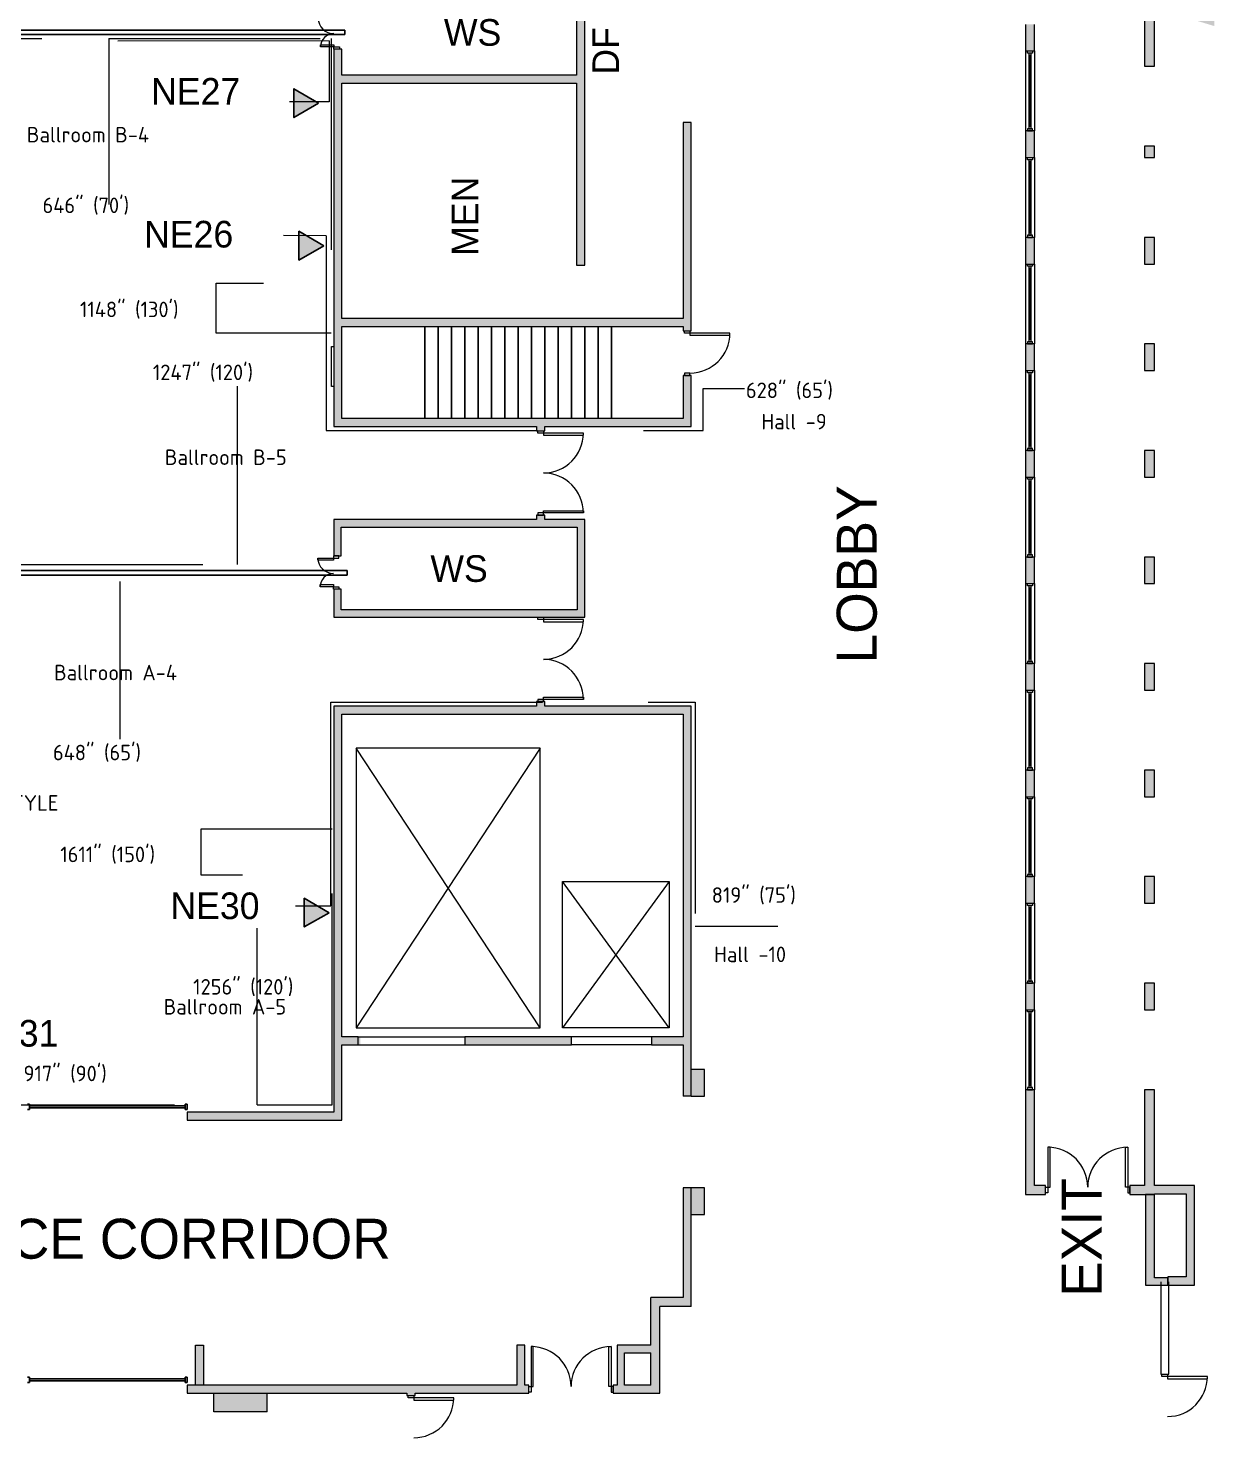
# Model space of a CAD drawing. Header units: inches. Extents: x 619 to 4401, y -2787 to -96.
# Drawn here: x 3322 to 4391, y -2787 to -1517 of the extents above; entities that cross this region are included whole.
import ezdxf
from ezdxf.enums import TextEntityAlignment as Align

# ---------------------------------------------------------------- set-up
doc = ezdxf.new("R2010")
doc.units = ezdxf.units.IN
doc.header["$LTSCALE"] = 100
doc.header["$MEASUREMENT"] = 0
doc.linetypes.add('DASHED', pattern=[19.05, 12.7, -6.35])
doc.linetypes.add('DASHEDTINY', pattern=[2.8575, 1.905, -0.9525])
doc.layers.add('AP-Name', color=176, linetype='CONTINUOUS', lineweight=18, true_color=0x000080)
doc.layers.add('WIRE RUN', color=200, linetype='DASHEDTINY', lineweight=13, true_color=0xaa00ff)
for name, color, linetype, lineweight in [('bldg_airwall', 52, 'DASHED', 25), ('bldg_doors', 7, 'CONTINUOUS', 13), ('bldg_elev', 9, 'CONTINUOUS', 18), ('bldg_glass', 7, 'CONTINUOUS', 13), ('bldg_text90', 94, 'CONTINUOUS', 25), ('bldg_wallint', 7, 'CONTINUOUS', 13), ('bldg_wallintsol', 7, 'CONTINUOUS', 13), ('data_jack', 110, 'CONTINUOUS', 25), ('LENGTH', 4, 'CONTINUOUS', 18)]:
    doc.layers.add(name, color=color, linetype=linetype, lineweight=lineweight)
doc.layers.add('bldg_doors_service', color=7, linetype='CONTINUOUS')
doc.layers.add('bldg_stairs', color=9, linetype='CONTINUOUS')
doc.layers.add('LAB DAY', color=140, linetype='CONTINUOUS', true_color=0x26a8ff)
doc.styles.add('bldgtx30', font='bldgtx30')
doc.styles.add('bldgtx36', font='bldgtx36')
doc.styles.add('iso3098', font='iso3098')
doc.styles.add('showtx24', font='showtx24')

msp = doc.modelspace()

# ---------------------------------------------------------------- hatches: boundary and pattern name
at = {"layer": 'bldg_wallintsol'}
h = msp.add_hatch(color=256, dxfattribs=at)
edge = h.paths.add_edge_path(flags=0)
edge.add_line((3700.9, -987.7), (3667.7, -987.7))
edge.add_line((3667.7, -987.7), (3667.7, -994.4))
edge.add_line((3667.7, -994.4), (3697.3, -994.4))
edge.add_arc((4745, -315.3), 1248.5, 212.9479, 226.8278)
edge.add_line((3890.8, -1225.9), (3604.7, -1225.9))
edge.add_line((3604.7, -1225.9), (3604.7, -1065.1))
edge.add_line((3604.7, -1065.1), (3595.5, -1065.1))
edge.add_line((3595.5, -1065.1), (3595.5, -1071.7))
edge.add_line((3595.5, -1071.7), (3597.5, -1071.7))
edge.add_line((3597.5, -1071.7), (3597.5, -1232.5))
edge.add_line((3597.5, -1232.5), (3597.5, -1482.5))
edge.add_line((3597.5, -1482.5), (3597.5, -1505.8))
edge.add_line((3597.5, -1505.8), (3604.7, -1505.8))
edge.add_line((3604.7, -1505.8), (3604.7, -1489.7))
edge.add_line((3604.7, -1489.7), (3816.2, -1489.7))
edge.add_line((3816.2, -1489.7), (3816.2, -1559.2))
edge.add_line((3816.2, -1559.2), (3604.7, -1559.2))
edge.add_line((3604.7, -1559.2), (3604.7, -1535.8))
edge.add_line((3604.7, -1535.8), (3597.5, -1535.8))
edge.add_line((3597.5, -1535.8), (3597.5, -1566.5))
edge.add_line((3597.5, -1566.5), (3597.5, -1778.5))
edge.add_line((3597.5, -1778.5), (3597.5, -1875.7))
edge.add_line((3597.5, -1875.7), (3780.2, -1875.7))
edge.add_line((3780.2, -1875.7), (3780.2, -1879.7))
edge.add_line((3780.2, -1879.7), (3787.5, -1879.7))
edge.add_line((3787.5, -1879.7), (3787.5, -1875.7))
edge.add_line((3787.5, -1875.7), (3919.5, -1875.7))
edge.add_line((3919.5, -1875.7), (3919.5, -1829.7))
edge.add_line((3919.5, -1829.7), (3912.2, -1829.7))
edge.add_line((3912.2, -1829.7), (3912.2, -1868.5))
edge.add_line((3912.2, -1868.5), (3787.5, -1868.5))
edge.add_line((3787.5, -1868.5), (3604.7, -1868.5))
edge.add_line((3604.7, -1868.5), (3604.7, -1785.7))
edge.add_line((3604.7, -1785.7), (3912.2, -1785.7))
edge.add_line((3912.2, -1785.7), (3912.2, -1789.7))
edge.add_line((3912.2, -1789.7), (3919.5, -1789.7))
edge.add_line((3919.5, -1789.7), (3919.5, -1602))
edge.add_line((3919.5, -1602), (3912.2, -1602))
edge.add_line((3912.2, -1602), (3912.2, -1778.5))
edge.add_line((3912.2, -1778.5), (3604.7, -1778.5))
edge.add_line((3604.7, -1778.5), (3604.7, -1566.5))
edge.add_line((3604.7, -1566.5), (3816.2, -1566.5))
edge.add_line((3816.2, -1566.5), (3816.2, -1730.5))
edge.add_line((3816.2, -1730.5), (3823.5, -1730.5))
edge.add_line((3823.5, -1730.5), (3823.5, -1566.5))
edge.add_line((3823.5, -1566.5), (3823.5, -1482.5))
edge.add_line((3823.5, -1482.5), (3823.5, -1292.5))
edge.add_line((3823.5, -1292.5), (3816.2, -1292.5))
edge.add_line((3816.2, -1292.5), (3816.2, -1482.5))
edge.add_line((3816.2, -1482.5), (3604.7, -1482.5))
edge.add_line((3604.7, -1482.5), (3604.7, -1232.5))
edge.add_line((3604.7, -1232.5), (3897.9, -1232.5))
edge.add_line((3897.9, -1232.5), (3903.2, -1237.4))
edge.add_arc((4745, -315.3), 1248.5, 227.6061, 228.1613)
edge.add_line((3912.2, -1245.5), (3912.2, -1506))
edge.add_line((3912.2, -1506), (3919.5, -1506))
edge.add_line((3919.5, -1506), (3919.5, -1243.1))
edge.add_arc((4745, -315.3), 1241.9, 212.7819, 228.3363, ccw=False)
h = msp.add_hatch(color=256, dxfattribs=at)
edge = h.paths.add_edge_path(flags=0)
edge.add_line((4339.6, -1489.2), (4327.6, -1485))
edge.add_line((4327.6, -1485), (4327.6, -1551.2))
edge.add_line((4327.6, -1551.2), (4336.6, -1551.2))
edge.add_line((4336.6, -1551.2), (4336.6, -1497.7))
edge.add_arc((4745, -315.3), 1250.9, 250.9467, 253.5441)
edge.add_line((4390.6, -1515), (4390.6, -1460.3))
edge.add_line((4390.6, -1460.3), (4381.6, -1460.3))
edge.add_line((4381.6, -1460.3), (4381.6, -1502.9))
edge.add_arc((4745, -315.3), 1241.9, 250.9467, 252.9876, ccw=False)
for points in [[(4228.6, -1513.4), (4220.5, -1513.4), (4220.5, -1537.4), (4228.6, -1537.4)], [(3604.1, -2022.3), (3597.5, -2022.3), (3597.5, -2047.7), (3780.2, -2047.7), (3787.5, -2047.7), (3823.5, -2047.7), (3823.5, -1959.7), (3787.5, -1959.7), (3787.5, -1955.7), (3780.2, -1955.7), (3780.2, -1959.7), (3597.5, -1959.7), (3597.5, -1992.3), (3604.1, -1992.3), (3604.1, -1966.4), (3787.5, -1966.4), (3816.8, -1966.4), (3816.8, -2041.1), (3787.5, -2041.1), (3604.1, -2041.1)], [(3604.7, -2135), (3787.5, -2135), (3912.2, -2135), (3912.2, -2425.7), (3883.5, -2425.7), (3883.5, -2433), (3912.2, -2433), (3912.2, -2479.1), (3919.5, -2479.1), (3919.5, -2425.7), (3919.5, -2127.7), (3787.5, -2127.7), (3787.5, -2123.7), (3780.2, -2123.7), (3780.2, -2127.7), (3597.5, -2127.7), (3597.5, -2425.7), (3597.5, -2493.7), (3465.5, -2493.7), (3465.5, -2501), (3604.7, -2501), (3604.7, -2433), (3621.5, -2433), (3621.5, -2425.7), (3604.7, -2425.7)], [(3811.5, -2425.7), (3715.5, -2425.7), (3715.5, -2433), (3811.5, -2433)], [(3931.5, -2455.1), (3919.5, -2455.1), (3919.5, -2479.1), (3931.5, -2479.1)], [(4228.6, -2473.4), (4220.5, -2473.4), (4220.5, -2567.9), (4238.6, -2567.9), (4238.6, -2559.7), (4228.6, -2559.7)], [(4336.6, -2473.4), (4327.6, -2473.4), (4327.6, -2559.7), (4314.6, -2559.7), (4314.6, -2567.9), (4336.6, -2567.9), (4336.6, -2567.2), (4365.1, -2567.2), (4365.1, -2642.2), (4348.6, -2642.2), (4348.6, -2649.7), (4372.6, -2649.7), (4372.6, -2559.7), (4336.6, -2559.7)], [(3931.5, -2561.9), (3919.5, -2561.9), (3919.5, -2585.9), (3931.5, -2585.9)], [(4348.6, -2643.1), (4336.6, -2643.1), (4336.6, -2567.9), (4328.5, -2567.9), (4328.5, -2649.7), (4348.6, -2649.7)], [(3773.2, -2739.7), (3769.5, -2739.7), (3769.5, -2703.7), (3762.3, -2703.7), (3762.3, -2739.7), (3465.5, -2739.7), (3465.5, -2747), (3663.4, -2747), (3663.4, -2749.1), (3670.7, -2749.1), (3670.7, -2747), (3769.5, -2747), (3773.2, -2747)], [(3480.1, -2703.7), (3472.8, -2703.7), (3472.8, -2739.7), (3480.1, -2739.7)], [(3537.5, -2763.8), (3537.5, -2747), (3489.5, -2747), (3489.5, -2763.8)]]:
    msp.add_hatch(color=256, dxfattribs=at).paths.add_polyline_path(points, flags=0)
h = msp.add_hatch(color=256, dxfattribs=at)
h.paths.add_polyline_path([(4228.6, -1609.4), (4220.5, -1609.4), (4220.5, -1633.4), (4228.6, -1633.4)], flags=0)
h.paths.add_polyline_path([(4336.6, -1623.2), (4327.6, -1623.2), (4327.6, -1633.4), (4336.6, -1633.4)], flags=0)
h.paths.add_polyline_path([(4228.6, -1705.4), (4220.5, -1705.4), (4220.5, -1729.4), (4228.6, -1729.4)], flags=0)
h.paths.add_polyline_path([(4228.6, -1801.4), (4220.5, -1801.4), (4220.5, -1825.4), (4228.6, -1825.4)], flags=0)
h.paths.add_polyline_path([(4336.6, -1705.4), (4327.6, -1705.4), (4327.6, -1729.4), (4336.6, -1729.4)], flags=0)
h.paths.add_polyline_path([(4336.6, -1801.4), (4327.6, -1801.4), (4327.6, -1825.4), (4336.6, -1825.4)], flags=0)
h = msp.add_hatch(color=256, dxfattribs=at)
h.paths.add_polyline_path([(4228.6, -1897.4), (4220.5, -1897.4), (4220.5, -1921.4), (4228.6, -1921.4)], flags=0)
h.paths.add_polyline_path([(4228.6, -1993.4), (4220.5, -1993.4), (4220.5, -2017.4), (4228.6, -2017.4)], flags=0)
h.paths.add_polyline_path([(4336.6, -1897.4), (4327.6, -1897.4), (4327.6, -1921.4), (4336.6, -1921.4)], flags=0)
h.paths.add_polyline_path([(4336.6, -1993.4), (4327.6, -1993.4), (4327.6, -2017.4), (4336.6, -2017.4)], flags=0)
h.paths.add_polyline_path([(4228.6, -2089.4), (4220.5, -2089.4), (4220.5, -2113.4), (4228.6, -2113.4)], flags=0)
h.paths.add_polyline_path([(4336.6, -2089.4), (4327.6, -2089.4), (4327.6, -2113.4), (4336.6, -2113.4)], flags=0)
h = msp.add_hatch(color=256, dxfattribs=at)
h.paths.add_polyline_path([(4228.6, -2185.4), (4220.5, -2185.4), (4220.5, -2209.4), (4228.6, -2209.4)], flags=0)
h.paths.add_polyline_path([(4228.6, -2281.4), (4220.5, -2281.4), (4220.5, -2305.4), (4228.6, -2305.4)], flags=0)
h.paths.add_polyline_path([(4336.6, -2185.4), (4327.6, -2185.4), (4327.6, -2209.4), (4336.6, -2209.4)], flags=0)
h.paths.add_polyline_path([(4336.6, -2281.4), (4327.6, -2281.4), (4327.6, -2305.4), (4336.6, -2305.4)], flags=0)
h.paths.add_polyline_path([(4228.6, -2377.4), (4220.5, -2377.4), (4220.5, -2401.4), (4228.6, -2401.4)], flags=0)
h.paths.add_polyline_path([(4336.6, -2377.4), (4327.6, -2377.4), (4327.6, -2401.4), (4336.6, -2401.4)], flags=0)
h = msp.add_hatch(color=256, dxfattribs=at)
h.paths.add_polyline_path([(3891, -2668.7), (3919.5, -2668.7), (3919.5, -2561.9), (3912.2, -2561.9), (3912.2, -2660.7), (3883, -2660.7), (3883, -2703.7), (3852.8, -2703.7), (3852.8, -2739.7), (3849.2, -2739.7), (3849.2, -2747), (3852.8, -2747), (3891, -2747)], flags=0)
h.paths.add_polyline_path([(3883, -2710.4), (3883, -2739.7), (3859.4, -2739.7), (3859.4, -2710.4)], flags=0)
at = {"layer": 'data_jack'}
for points in [[(3583.8, -1584.4), (3561.5, -1571.5), (3561.5, -1597.4)], [(3588.4, -1712.9), (3566, -1699.9), (3566, -1725.8)], [(3593.3, -2313.9), (3570.9, -2300.9), (3570.9, -2326.8)]]:
    msp.add_hatch(color=256, dxfattribs=at).paths.add_polyline_path(points, flags=0)

# ---------------------------------------------------------------- linework, layer by layer
at = {"layer": 'bldg_airwall'}
for points in [[(3607.5, -1518.7), (2893.5, -1518.7), (2893.5, -1522.7), (3607.5, -1522.7)], [(3609.4, -2005.7), (2895.4, -2005.7), (2895.4, -2009.7), (3609.4, -2009.7)]]:
    msp.add_lwpolyline(points, close=True, dxfattribs=at)
at = {"layer": 'bldg_doors'}
for p, q in [((3585.5, -1533.8), (3585.5, -1531.8)), ((3585.5, -1531.8), (3597.5, -1531.8)), ((3597.5, -1533.8), (3585.5, -1533.8)), ((3597.5, -1531.8), (3597.5, -1533.8)), ((3597.5, -1535.8), (3597.5, -1533.8)), ((3597.5, -1533.8), (3602.5, -1533.8)), ((3602.5, -1535.8), (3597.5, -1535.8)), ((3602.5, -1533.8), (3602.5, -1535.8)), ((3913.3, -1791.7), (3913.3, -1789.7)), ((3913.3, -1789.7), (3918.3, -1789.7)), ((3918.3, -1789.7), (3918.3, -1791.7)), ((3918.3, -1791.7), (3913.3, -1791.7)), ((3918.3, -1791.7), (3918.3, -1793.5)), ((3954.3, -1791.7), (3918.3, -1791.7)), ((3918.3, -1793.5), (3954.3, -1793.5)), ((3954.3, -1793.5), (3954.3, -1791.7)), ((3913.3, -1827.7), (3913.3, -1829.7)), ((3918.3, -1827.7), (3913.3, -1827.7)), ((3918.3, -1829.7), (3918.3, -1827.7)), ((3913.3, -1829.7), (3918.3, -1829.7)), ((3781.3, -1881.7), (3781.3, -1879.7)), ((3781.3, -1879.7), (3786.3, -1879.7)), ((3786.3, -1879.7), (3786.3, -1881.7)), ((3786.3, -1881.7), (3781.3, -1881.7)), ((3786.3, -1881.7), (3786.3, -1883.7)), ((3822.3, -1881.7), (3786.3, -1881.7)), ((3786.3, -1883.7), (3822.3, -1883.7)), ((3822.3, -1883.7), (3822.3, -1881.7)), ((3781.3, -1953.7), (3781.3, -1955.7)), ((3786.3, -1953.7), (3781.3, -1953.7)), ((3781.3, -1955.7), (3786.3, -1955.7)), ((3786.3, -1953.7), (3786.3, -1951.7)), ((3786.3, -1951.7), (3822.3, -1951.7)), ((3822.3, -1953.7), (3786.3, -1953.7)), ((3786.3, -1955.7), (3786.3, -1953.7)), ((3822.3, -1951.7), (3822.3, -1953.7)), ((3602.1, -1992.3), (3597.1, -1992.3)), ((3597.1, -1992.3), (3597.1, -1994.3)), ((3602.1, -1994.3), (3602.1, -1992.3)), ((3583.1, -1996.3), (3583.1, -1994.3)), ((3583.1, -1994.3), (3597.1, -1994.3)), ((3597.1, -1996.3), (3583.1, -1996.3)), ((3597.1, -1994.3), (3597.1, -1996.3)), ((3597.1, -1994.3), (3602.1, -1994.3)), ((3585.1, -2020.3), (3585.1, -2018.3)), ((3585.1, -2018.3), (3597.1, -2018.3)), ((3597.1, -2018.3), (3597.1, -2020.3)), ((3597.1, -2020.3), (3585.1, -2020.3)), ((3597.1, -2022.3), (3597.1, -2020.3)), ((3597.1, -2020.3), (3602.1, -2020.3)), ((3602.1, -2022.3), (3597.1, -2022.3)), ((3602.1, -2020.3), (3602.1, -2022.3)), ((3781.3, -2049.7), (3781.3, -2047.7)), ((3781.3, -2047.7), (3786.3, -2047.7)), ((3786.3, -2049.7), (3781.3, -2049.7)), ((3786.3, -2047.7), (3786.3, -2049.7)), ((3786.3, -2049.7), (3786.3, -2051.7)), ((3822.3, -2049.7), (3786.3, -2049.7)), ((3786.3, -2051.7), (3822.3, -2051.7)), ((3822.3, -2051.7), (3822.3, -2049.7)), ((3786.3, -2121.7), (3786.3, -2119.7)), ((3786.3, -2119.7), (3822.3, -2119.7)), ((3822.3, -2119.7), (3822.3, -2121.7)), ((3781.3, -2121.7), (3781.3, -2123.7)), ((3786.3, -2121.7), (3781.3, -2121.7)), ((3781.3, -2123.7), (3786.3, -2123.7)), ((3822.3, -2121.7), (3786.3, -2121.7)), ((3786.3, -2123.7), (3786.3, -2121.7)), ((4242.6, -2525.3), (4240.6, -2525.3)), ((4240.6, -2525.3), (4240.6, -2561.3)), ((4242.6, -2561.3), (4242.6, -2525.3)), ((4310.6, -2561.3), (4310.6, -2525.3)), ((4310.6, -2525.3), (4312.6, -2525.3)), ((4312.6, -2525.3), (4312.6, -2561.3)), ((4238.6, -2566.3), (4238.6, -2561.3)), ((4238.6, -2561.3), (4240.6, -2561.3)), ((4240.6, -2561.3), (4242.6, -2561.3)), ((4240.6, -2561.3), (4240.6, -2566.3)), ((4312.6, -2561.3), (4310.6, -2561.3)), ((4314.6, -2561.3), (4312.6, -2561.3)), ((4312.6, -2561.3), (4312.6, -2566.3)), ((4314.6, -2566.3), (4314.6, -2561.3)), ((4240.6, -2566.3), (4238.6, -2566.3)), ((4312.6, -2566.3), (4314.6, -2566.3)), ((3777.2, -2704.9), (3775.2, -2704.9)), ((3775.2, -2704.9), (3775.2, -2740.9)), ((3777.2, -2740.9), (3777.2, -2704.9)), ((3845.2, -2740.9), (3845.2, -2704.9)), ((3845.2, -2704.9), (3847.2, -2704.9)), ((3847.2, -2704.9), (3847.2, -2740.9)), ((4343.4, -2731.9), (4343.4, -2729.9)), ((4343.4, -2729.9), (4348.4, -2729.9)), ((4348.4, -2729.9), (4348.4, -2731.9)), ((3773.2, -2745.9), (3773.2, -2740.9)), ((3773.2, -2740.9), (3775.2, -2740.9)), ((3775.2, -2740.9), (3777.2, -2740.9)), ((3775.2, -2740.9), (3775.2, -2745.9)), ((3847.2, -2740.9), (3845.2, -2740.9)), ((3849.2, -2740.9), (3847.2, -2740.9)), ((3847.2, -2740.9), (3847.2, -2745.9)), ((3849.2, -2745.9), (3849.2, -2740.9)), ((4348.4, -2731.9), (4343.4, -2731.9)), ((4348.4, -2731.9), (4348.4, -2733.9)), ((4384.4, -2731.9), (4348.4, -2731.9)), ((4348.4, -2733.9), (4384.4, -2733.9)), ((4384.4, -2733.9), (4384.4, -2731.9)), ((3664.5, -2751.1), (3664.5, -2749.1)), ((3664.5, -2749.1), (3669.5, -2749.1)), ((3669.5, -2751.1), (3664.5, -2751.1)), ((3669.5, -2749.1), (3669.5, -2751.1)), ((3669.5, -2751.1), (3669.5, -2753.1)), ((3705.5, -2751.1), (3669.5, -2751.1)), ((3669.5, -2753.1), (3705.5, -2753.1)), ((3705.5, -2753.1), (3705.5, -2751.1)), ((3775.2, -2745.9), (3773.2, -2745.9)), ((3847.2, -2745.9), (3849.2, -2745.9))]:
    msp.add_line(p, q, dxfattribs=at)
for centre, radius, start, end in [((3597.5, -1507.8), 14, 180, -90), ((3597.5, -1533.8), 12, 90, 180), ((3918.3, -1791.7), 36, 270, 0), ((3786.3, -1881.7), 36, 270, 0), ((3786.3, -1953.7), 36, 0, 90), ((3597.1, -1994.3), 14, 180, -90), ((3597.1, -2020.3), 12, 90, 180), ((3786.3, -2049.7), 36, 270, 0), ((3786.3, -2121.7), 36, 0, 90), ((4240.6, -2561.3), 36, 0, 90), ((4312.6, -2561.3), 36, 90, 180), ((3775.2, -2740.9), 36, 0, 90), ((3847.2, -2740.9), 36, 90, 180), ((4348.4, -2731.9), 36, 270, 0), ((3669.5, -2751.1), 36, 270, 0)]:
    msp.add_arc(centre, radius, start, end, dxfattribs=at)
at = {"layer": 'bldg_doors_service'}
for p, q in [((3323.5, -2486.4), (3321.5, -2486.4)), ((3323.5, -2491.4), (3323.5, -2486.4)), ((3463.5, -2487.9), (3323.5, -2487.9)), ((3323.5, -2487.9), (3323.5, -2489.9)), ((3463.5, -2486.4), (3465.5, -2486.4)), ((3463.5, -2491.4), (3463.5, -2486.4)), ((3463.5, -2489.9), (3463.5, -2487.9)), ((3465.5, -2486.4), (3465.5, -2491.4)), ((3321.5, -2491.4), (3323.5, -2491.4)), ((3323.5, -2489.9), (3463.5, -2489.9)), ((3465.5, -2491.4), (3463.5, -2491.4)), ((3321.5, -2732.4), (3323.5, -2732.4)), ((3323.5, -2737.4), (3321.5, -2737.4)), ((3323.5, -2732.4), (3323.5, -2737.4)), ((3323.5, -2735.9), (3323.5, -2733.9)), ((3323.5, -2733.9), (3463.5, -2733.9)), ((3463.5, -2735.9), (3323.5, -2735.9)), ((3465.5, -2732.4), (3463.5, -2732.4)), ((3463.5, -2732.4), (3463.5, -2737.4)), ((3463.5, -2733.9), (3463.5, -2735.9)), ((3463.5, -2737.4), (3465.5, -2737.4)), ((3465.5, -2737.4), (3465.5, -2732.4))]:
    msp.add_line(p, q, dxfattribs=at)
at = {"layer": 'bldg_elev'}
for p, q in [((3783.5, -2165.7), (3617.5, -2417.7)), ((3783.5, -2417.7), (3617.5, -2165.7)), ((3899.5, -2285.7), (3803.5, -2417.7)), ((3899.5, -2417.7), (3803.5, -2285.7))]:
    msp.add_line(p, q, dxfattribs=at)
for points in [[(3783.5, -2417.7), (3783.5, -2165.7), (3617.5, -2165.7), (3617.5, -2417.7)], [(3803.5, -2417.7), (3803.5, -2285.7), (3899.5, -2285.7), (3899.5, -2417.7)]]:
    msp.add_lwpolyline(points, close=True, dxfattribs=at)
at = {"layer": 'bldg_glass'}
for p, q in [((4220.5, -1537.4), (4220.5, -1609.4)), ((4222.2, -1539.4), (4222.2, -1537.4)), ((4222.2, -1537.4), (4226.9, -1537.4)), ((4226.9, -1539.4), (4222.2, -1539.4)), ((4225.6, -1539.4), (4223.6, -1539.4)), ((4223.6, -1539.4), (4223.6, -1607.5)), ((4225.6, -1541.4), (4223.6, -1541.4)), ((4224.6, -1541.4), (4224.6, -1605.5)), ((4225.6, -1607.5), (4225.6, -1539.4)), ((4226.9, -1537.4), (4226.9, -1539.4)), ((4228.6, -1537.4), (4228.6, -1609.4)), ((4222.2, -1607.5), (4222.2, -1609.4)), ((4226.9, -1607.5), (4222.2, -1607.5)), ((4222.2, -1609.4), (4226.9, -1609.4)), ((4225.6, -1605.5), (4223.6, -1605.5)), ((4223.6, -1607.5), (4225.6, -1607.5)), ((4226.9, -1609.4), (4226.9, -1607.5)), ((4220.5, -1633.4), (4220.5, -1705.4)), ((4222.2, -1635.4), (4222.2, -1633.4)), ((4222.2, -1633.4), (4226.9, -1633.4)), ((4226.9, -1635.4), (4222.2, -1635.4)), ((4225.6, -1635.4), (4223.6, -1635.4)), ((4223.6, -1635.4), (4223.6, -1703.5)), ((4225.6, -1637.4), (4223.6, -1637.4)), ((4224.6, -1637.4), (4224.6, -1701.5)), ((4225.6, -1703.5), (4225.6, -1635.4)), ((4226.9, -1633.4), (4226.9, -1635.4)), ((4228.6, -1633.4), (4228.6, -1705.4)), ((4225.6, -1701.5), (4223.6, -1701.5)), ((4222.2, -1703.5), (4222.2, -1705.4)), ((4226.9, -1703.5), (4222.2, -1703.5)), ((4222.2, -1705.4), (4226.9, -1705.4)), ((4223.6, -1703.5), (4225.6, -1703.5)), ((4226.9, -1705.4), (4226.9, -1703.5)), ((4220.5, -1729.4), (4220.5, -1801.4)), ((4222.2, -1731.4), (4222.2, -1729.4)), ((4222.2, -1729.4), (4226.9, -1729.4)), ((4226.9, -1731.4), (4222.2, -1731.4)), ((4225.6, -1731.4), (4223.6, -1731.4)), ((4223.6, -1731.4), (4223.6, -1799.5)), ((4225.6, -1733.4), (4223.6, -1733.4)), ((4224.6, -1733.4), (4224.6, -1797.5)), ((4225.6, -1799.5), (4225.6, -1731.4)), ((4226.9, -1729.4), (4226.9, -1731.4)), ((4228.6, -1729.4), (4228.6, -1801.4)), ((4222.2, -1799.5), (4222.2, -1801.4)), ((4226.9, -1799.5), (4222.2, -1799.5)), ((4222.2, -1801.4), (4226.9, -1801.4)), ((4225.6, -1797.5), (4223.6, -1797.5)), ((4223.6, -1799.5), (4225.6, -1799.5)), ((4226.9, -1801.4), (4226.9, -1799.5)), ((4220.5, -1825.4), (4220.5, -1897.4)), ((4222.2, -1827.4), (4222.2, -1825.4)), ((4222.2, -1825.4), (4226.9, -1825.4)), ((4226.9, -1827.4), (4222.2, -1827.4)), ((4225.6, -1827.4), (4223.6, -1827.4)), ((4223.6, -1827.4), (4223.6, -1895.5)), ((4225.6, -1895.5), (4225.6, -1827.4)), ((4226.9, -1825.4), (4226.9, -1827.4)), ((4228.6, -1825.4), (4228.6, -1897.4)), ((4225.6, -1829.4), (4223.6, -1829.4)), ((4224.6, -1829.4), (4224.6, -1893.5)), ((4222.2, -1895.5), (4222.2, -1897.4)), ((4226.9, -1895.5), (4222.2, -1895.5)), ((4222.2, -1897.4), (4226.9, -1897.4)), ((4225.6, -1893.5), (4223.6, -1893.5)), ((4223.6, -1895.5), (4225.6, -1895.5)), ((4226.9, -1897.4), (4226.9, -1895.5)), ((4220.5, -1921.4), (4220.5, -1993.4)), ((4222.2, -1923.4), (4222.2, -1921.4)), ((4222.2, -1921.4), (4226.9, -1921.4)), ((4226.9, -1923.4), (4222.2, -1923.4)), ((4225.6, -1923.4), (4223.6, -1923.4)), ((4223.6, -1923.4), (4223.6, -1991.5)), ((4225.6, -1925.4), (4223.6, -1925.4)), ((4224.6, -1925.4), (4224.6, -1989.5)), ((4225.6, -1991.5), (4225.6, -1923.4)), ((4226.9, -1921.4), (4226.9, -1923.4)), ((4228.6, -1921.4), (4228.6, -1993.4)), ((4222.2, -1991.5), (4222.2, -1993.4)), ((4226.9, -1991.5), (4222.2, -1991.5)), ((4222.2, -1993.4), (4226.9, -1993.4)), ((4225.6, -1989.5), (4223.6, -1989.5)), ((4223.6, -1991.5), (4225.6, -1991.5)), ((4226.9, -1993.4), (4226.9, -1991.5)), ((4220.5, -2017.4), (4220.5, -2089.4)), ((4222.2, -2019.4), (4222.2, -2017.4)), ((4222.2, -2017.4), (4226.9, -2017.4)), ((4226.9, -2019.4), (4222.2, -2019.4)), ((4225.6, -2019.4), (4223.6, -2019.4)), ((4223.6, -2019.4), (4223.6, -2087.5)), ((4225.6, -2087.5), (4225.6, -2019.4)), ((4226.9, -2017.4), (4226.9, -2019.4)), ((4228.6, -2017.4), (4228.6, -2089.4)), ((4225.6, -2021.4), (4223.6, -2021.4)), ((4224.6, -2021.4), (4224.6, -2085.5)), ((4222.2, -2087.5), (4222.2, -2089.4)), ((4226.9, -2087.5), (4222.2, -2087.5)), ((4222.2, -2089.4), (4226.9, -2089.4)), ((4225.6, -2085.5), (4223.6, -2085.5)), ((4223.6, -2087.5), (4225.6, -2087.5)), ((4226.9, -2089.4), (4226.9, -2087.5)), ((4220.5, -2113.4), (4220.5, -2185.4)), ((4222.2, -2115.4), (4222.2, -2113.4)), ((4222.2, -2113.4), (4226.9, -2113.4)), ((4226.9, -2115.4), (4222.2, -2115.4)), ((4225.6, -2115.4), (4223.6, -2115.4)), ((4223.6, -2115.4), (4223.6, -2183.5)), ((4225.6, -2117.4), (4223.6, -2117.4)), ((4224.6, -2117.4), (4224.6, -2181.5)), ((4225.6, -2183.5), (4225.6, -2115.4)), ((4226.9, -2113.4), (4226.9, -2115.4)), ((4228.6, -2113.4), (4228.6, -2185.4)), ((4222.2, -2183.5), (4222.2, -2185.4)), ((4226.9, -2183.5), (4222.2, -2183.5)), ((4225.6, -2181.5), (4223.6, -2181.5)), ((4223.6, -2183.5), (4225.6, -2183.5)), ((4226.9, -2185.4), (4226.9, -2183.5)), ((4222.2, -2185.4), (4226.9, -2185.4)), ((4220.5, -2209.4), (4220.5, -2281.4)), ((4222.2, -2211.4), (4222.2, -2209.4)), ((4222.2, -2209.4), (4226.9, -2209.4)), ((4226.9, -2209.4), (4226.9, -2211.4)), ((4228.6, -2209.4), (4228.6, -2281.4)), ((4226.9, -2211.4), (4222.2, -2211.4)), ((4225.6, -2211.4), (4223.6, -2211.4)), ((4223.6, -2211.4), (4223.6, -2279.5)), ((4225.6, -2213.4), (4223.6, -2213.4)), ((4224.6, -2213.4), (4224.6, -2277.5)), ((4225.6, -2279.5), (4225.6, -2211.4)), ((4222.2, -2279.5), (4222.2, -2281.4)), ((4226.9, -2279.5), (4222.2, -2279.5)), ((4222.2, -2281.4), (4226.9, -2281.4)), ((4225.6, -2277.5), (4223.6, -2277.5)), ((4223.6, -2279.5), (4225.6, -2279.5)), ((4226.9, -2281.4), (4226.9, -2279.5)), ((4220.5, -2305.4), (4220.5, -2377.4)), ((4222.2, -2307.4), (4222.2, -2305.4)), ((4222.2, -2305.4), (4226.9, -2305.4)), ((4226.9, -2307.4), (4222.2, -2307.4)), ((4225.6, -2307.4), (4223.6, -2307.4)), ((4223.6, -2307.4), (4223.6, -2375.5)), ((4225.6, -2309.4), (4223.6, -2309.4)), ((4224.6, -2309.4), (4224.6, -2373.5)), ((4225.6, -2375.5), (4225.6, -2307.4)), ((4226.9, -2305.4), (4226.9, -2307.4)), ((4228.6, -2305.4), (4228.6, -2377.4)), ((4225.6, -2373.5), (4223.6, -2373.5)), ((4222.2, -2375.5), (4222.2, -2377.4)), ((4226.9, -2375.5), (4222.2, -2375.5)), ((4222.2, -2377.4), (4226.9, -2377.4)), ((4223.6, -2375.5), (4225.6, -2375.5)), ((4226.9, -2377.4), (4226.9, -2375.5)), ((4220.5, -2401.4), (4220.5, -2473.4)), ((4222.2, -2403.4), (4222.2, -2401.4)), ((4222.2, -2401.4), (4226.9, -2401.4)), ((4226.9, -2403.4), (4222.2, -2403.4)), ((4225.6, -2403.4), (4223.6, -2403.4)), ((4223.6, -2403.4), (4223.6, -2471.5)), ((4225.6, -2405.4), (4223.6, -2405.4)), ((4224.6, -2405.4), (4224.6, -2469.5)), ((4225.6, -2471.5), (4225.6, -2403.4)), ((4226.9, -2401.4), (4226.9, -2403.4)), ((4228.6, -2401.4), (4228.6, -2473.4)), ((3619.5, -2425.7), (3715.5, -2425.7)), ((3883.5, -2425.7), (3811.5, -2425.7)), ((3619.5, -2433), (3715.5, -2433)), ((3883.5, -2433), (3811.5, -2433)), ((4222.2, -2471.5), (4222.2, -2473.4)), ((4226.9, -2471.5), (4222.2, -2471.5)), ((4222.2, -2473.4), (4226.9, -2473.4)), ((4225.6, -2469.5), (4223.6, -2469.5)), ((4223.6, -2471.5), (4225.6, -2471.5)), ((4226.9, -2473.4), (4226.9, -2471.5))]:
    msp.add_line(p, q, dxfattribs=at)
at = {"layer": 'bldg_stairs'}
for p, q in [((3679.5, -1785.7), (3679.5, -1868.5)), ((3691.5, -1785.7), (3691.5, -1868.5)), ((3703.5, -1785.7), (3703.5, -1868.5)), ((3715.5, -1785.7), (3715.5, -1868.5)), ((3727.5, -1785.7), (3727.5, -1868.5)), ((3739.5, -1785.7), (3739.5, -1868.5)), ((3751.5, -1785.7), (3751.5, -1868.5)), ((3763.5, -1785.7), (3763.5, -1868.5)), ((3775.5, -1785.7), (3775.5, -1868.5)), ((3787.5, -1785.7), (3787.5, -1868.5)), ((3799.5, -1785.7), (3799.5, -1868.5)), ((3811.5, -1785.7), (3811.5, -1868.5)), ((3823.5, -1785.7), (3823.5, -1868.5)), ((3835.5, -1785.7), (3835.5, -1868.5)), ((3847.5, -1785.7), (3847.5, -1868.5))]:
    msp.add_line(p, q, dxfattribs=at)
at = {"layer": 'bldg_wallint'}
for p, q in [((3823.5, -1566.5), (3823.5, -1482.5)), ((4327.6, -1485), (4327.6, -1551.2)), ((3816.2, -1489.7), (3816.2, -1559.2)), ((4336.6, -1551.2), (4336.6, -1497.7)), ((4220.5, -1513.4), (4220.5, -1537.4)), ((4228.6, -1537.4), (4228.6, -1513.4)), ((3597.5, -1535.8), (3597.5, -1566.5)), ((3604.7, -1535.8), (3597.5, -1535.8)), ((3604.7, -1559.2), (3604.7, -1535.8)), ((4220.5, -1537.4), (4228.6, -1537.4)), ((3816.2, -1559.2), (3604.7, -1559.2)), ((4327.6, -1551.2), (4336.6, -1551.2)), ((3597.5, -1566.5), (3597.5, -1778.5)), ((3604.7, -1778.5), (3604.7, -1566.5)), ((3604.7, -1566.5), (3816.2, -1566.5)), ((3816.2, -1566.5), (3816.2, -1730.5)), ((3823.5, -1730.5), (3823.5, -1566.5)), ((3912.2, -1602), (3912.2, -1778.5)), ((3919.5, -1602), (3912.2, -1602)), ((3919.5, -1789.7), (3919.5, -1602)), ((4220.5, -1609.4), (4220.5, -1633.4)), ((4228.6, -1609.4), (4220.5, -1609.4)), ((4228.6, -1633.4), (4228.6, -1609.4)), ((4327.6, -1623.2), (4327.6, -1633.4)), ((4336.6, -1623.2), (4327.6, -1623.2)), ((4336.6, -1633.4), (4336.6, -1623.2)), ((4220.5, -1633.4), (4228.6, -1633.4)), ((4327.6, -1633.4), (4336.6, -1633.4)), ((4220.5, -1705.4), (4220.5, -1729.4)), ((4228.6, -1705.4), (4220.5, -1705.4)), ((4228.6, -1729.4), (4228.6, -1705.4)), ((4327.6, -1705.4), (4327.6, -1729.4)), ((4336.6, -1705.4), (4327.6, -1705.4)), ((4336.6, -1729.4), (4336.6, -1705.4)), ((3816.2, -1730.5), (3823.5, -1730.5)), ((4220.5, -1729.4), (4228.6, -1729.4)), ((4327.6, -1729.4), (4336.6, -1729.4)), ((3597.5, -1778.5), (3597.5, -1875.7)), ((3912.2, -1778.5), (3604.7, -1778.5)), ((3604.7, -1785.7), (3912.2, -1785.7)), ((3604.7, -1868.5), (3604.7, -1785.7)), ((3912.2, -1785.7), (3912.2, -1789.7)), ((3912.2, -1789.7), (3919.5, -1789.7)), ((4220.5, -1801.4), (4220.5, -1825.4)), ((4228.6, -1801.4), (4220.5, -1801.4)), ((4228.6, -1825.4), (4228.6, -1801.4)), ((4327.6, -1801.4), (4327.6, -1825.4)), ((4336.6, -1801.4), (4327.6, -1801.4)), ((4336.6, -1825.4), (4336.6, -1801.4)), ((3595.5, -1839.7), (3595.5, -1803.7)), ((3595.5, -1803.7), (3597.5, -1803.7)), ((4220.5, -1825.4), (4228.6, -1825.4)), ((4327.6, -1825.4), (4336.6, -1825.4)), ((3597.5, -1839.7), (3595.5, -1839.7)), ((3912.2, -1829.7), (3912.2, -1868.5)), ((3919.5, -1829.7), (3912.2, -1829.7)), ((3919.5, -1875.7), (3919.5, -1829.7)), ((3597.5, -1875.7), (3780.2, -1875.7)), ((3787.5, -1868.5), (3604.7, -1868.5)), ((3780.2, -1875.7), (3780.2, -1879.7)), ((3780.2, -1879.7), (3787.5, -1879.7)), ((3912.2, -1868.5), (3787.5, -1868.5)), ((3787.5, -1875.7), (3919.5, -1875.7)), ((3787.5, -1879.7), (3787.5, -1875.7)), ((4220.5, -1897.4), (4220.5, -1921.4)), ((4228.6, -1897.4), (4220.5, -1897.4)), ((4228.6, -1921.4), (4228.6, -1897.4)), ((4327.6, -1897.4), (4327.6, -1921.4)), ((4336.6, -1897.4), (4327.6, -1897.4)), ((4336.6, -1921.4), (4336.6, -1897.4)), ((4220.5, -1921.4), (4228.6, -1921.4)), ((4327.6, -1921.4), (4336.6, -1921.4)), ((3780.2, -1955.7), (3780.2, -1959.7)), ((3787.5, -1955.7), (3780.2, -1955.7)), ((3787.5, -1959.7), (3787.5, -1955.7)), ((3780.2, -1959.7), (3597.5, -1959.7)), ((3597.5, -1959.7), (3597.5, -1992.3)), ((3604.1, -1966.4), (3787.5, -1966.4)), ((3604.1, -1992.3), (3604.1, -1966.4)), ((3823.5, -1959.7), (3787.5, -1959.7)), ((3787.5, -1966.4), (3816.8, -1966.4)), ((3816.8, -1966.4), (3816.8, -2041.1)), ((3823.5, -2047.7), (3823.5, -1959.7)), ((3597.5, -1992.3), (3604.1, -1992.3)), ((4220.5, -1993.4), (4220.5, -2017.4)), ((4228.6, -1993.4), (4220.5, -1993.4)), ((4228.6, -2017.4), (4228.6, -1993.4)), ((4327.6, -1993.4), (4327.6, -2017.4)), ((4336.6, -1993.4), (4327.6, -1993.4)), ((4336.6, -2017.4), (4336.6, -1993.4)), ((4220.5, -2017.4), (4228.6, -2017.4)), ((4327.6, -2017.4), (4336.6, -2017.4)), ((3597.5, -2022.3), (3597.5, -2047.7)), ((3604.1, -2022.3), (3597.5, -2022.3)), ((3604.1, -2041.1), (3604.1, -2022.3)), ((3787.5, -2041.1), (3604.1, -2041.1)), ((3816.8, -2041.1), (3787.5, -2041.1)), ((3597.5, -2047.7), (3780.2, -2047.7)), ((3780.2, -2047.7), (3787.5, -2047.7)), ((3780.2, -2047.7), (3780.2, -2047.7)), ((3787.5, -2047.7), (3823.5, -2047.7)), ((3787.5, -2047.7), (3787.5, -2047.7)), ((4220.5, -2089.4), (4220.5, -2113.4)), ((4228.6, -2089.4), (4220.5, -2089.4)), ((4228.6, -2113.4), (4228.6, -2089.4)), ((4327.6, -2089.4), (4327.6, -2113.4)), ((4336.6, -2089.4), (4327.6, -2089.4)), ((4336.6, -2113.4), (4336.6, -2089.4)), ((4220.5, -2113.4), (4228.6, -2113.4)), ((4327.6, -2113.4), (4336.6, -2113.4)), ((3597.5, -2127.7), (3597.5, -2425.7)), ((3780.2, -2127.7), (3597.5, -2127.7)), ((3780.2, -2123.7), (3780.2, -2127.7)), ((3787.5, -2123.7), (3780.2, -2123.7)), ((3787.5, -2127.7), (3787.5, -2123.7)), ((3919.5, -2127.7), (3787.5, -2127.7)), ((3919.5, -2425.7), (3919.5, -2127.7)), ((3604.7, -2425.7), (3604.7, -2135)), ((3604.7, -2135), (3787.5, -2135)), ((3787.5, -2135), (3912.2, -2135)), ((3912.2, -2135), (3912.2, -2425.7)), ((4220.5, -2185.4), (4220.5, -2209.4)), ((4228.6, -2185.4), (4220.5, -2185.4)), ((4228.6, -2209.4), (4228.6, -2185.4)), ((4327.6, -2185.4), (4327.6, -2209.4)), ((4336.6, -2185.4), (4327.6, -2185.4)), ((4336.6, -2209.4), (4336.6, -2185.4)), ((4220.5, -2209.4), (4228.6, -2209.4)), ((4327.6, -2209.4), (4336.6, -2209.4)), ((4220.5, -2281.4), (4220.5, -2305.4)), ((4228.6, -2281.4), (4220.5, -2281.4)), ((4228.6, -2305.4), (4228.6, -2281.4)), ((4327.6, -2281.4), (4327.6, -2305.4)), ((4336.6, -2281.4), (4327.6, -2281.4)), ((4336.6, -2305.4), (4336.6, -2281.4)), ((4220.5, -2305.4), (4228.6, -2305.4)), ((4327.6, -2305.4), (4336.6, -2305.4)), ((4220.5, -2377.4), (4220.5, -2401.4)), ((4228.6, -2377.4), (4220.5, -2377.4)), ((4228.6, -2401.4), (4228.6, -2377.4)), ((4327.6, -2377.4), (4327.6, -2401.4)), ((4336.6, -2377.4), (4327.6, -2377.4)), ((4336.6, -2401.4), (4336.6, -2377.4)), ((4220.5, -2401.4), (4228.6, -2401.4)), ((4327.6, -2401.4), (4336.6, -2401.4)), ((3597.5, -2425.7), (3597.5, -2493.7)), ((3619.5, -2425.7), (3604.7, -2425.7)), ((3619.5, -2433), (3619.5, -2425.7)), ((3811.5, -2425.7), (3715.5, -2425.7)), ((3715.5, -2425.7), (3715.5, -2433)), ((3811.5, -2433), (3811.5, -2425.7)), ((3912.2, -2425.7), (3883.5, -2425.7)), ((3883.5, -2425.7), (3883.5, -2433)), ((3919.5, -2479.1), (3919.5, -2425.7)), ((3604.7, -2501), (3604.7, -2433)), ((3604.7, -2433), (3619.5, -2433)), ((3715.5, -2433), (3811.5, -2433)), ((3883.5, -2433), (3912.2, -2433)), ((3912.2, -2433), (3912.2, -2479.1)), ((3931.5, -2455.1), (3919.5, -2455.1)), ((3931.5, -2479.1), (3931.5, -2455.1)), ((4220.5, -2473.4), (4220.5, -2567.9)), ((4228.6, -2473.4), (4220.5, -2473.4)), ((4228.6, -2559.7), (4228.6, -2473.4)), ((4327.6, -2473.4), (4327.6, -2559.7)), ((4336.6, -2473.4), (4327.6, -2473.4)), ((4336.6, -2559.7), (4336.6, -2473.4)), ((3919.5, -2479.1), (3912.2, -2479.1)), ((3919.5, -2479.1), (3931.5, -2479.1)), ((3597.5, -2493.7), (3465.5, -2493.7)), ((3465.5, -2493.7), (3465.5, -2501)), ((3465.5, -2501), (3604.7, -2501)), ((3919.5, -2561.9), (3912.2, -2561.9)), ((3912.2, -2561.9), (3912.2, -2660.7)), ((3919.5, -2668.7), (3919.5, -2561.9)), ((3931.5, -2561.9), (3919.5, -2561.9)), ((3931.5, -2585.9), (3931.5, -2561.9)), ((4238.6, -2559.7), (4228.6, -2559.7)), ((4238.6, -2567.9), (4238.6, -2559.7)), ((4327.6, -2559.7), (4314.6, -2559.7)), ((4314.6, -2559.7), (4314.6, -2567.9)), ((4372.6, -2559.7), (4336.6, -2559.7)), ((4372.6, -2649.7), (4372.6, -2559.7)), ((4220.5, -2567.9), (4238.6, -2567.9)), ((4314.6, -2567.9), (4336.6, -2567.9)), ((4328.5, -2567.9), (4328.5, -2649.7)), ((4336.6, -2567.9), (4328.5, -2567.9)), ((4336.6, -2567.2), (4365.1, -2567.2)), ((4336.6, -2567.9), (4336.6, -2567.2)), ((4336.6, -2643.1), (4336.6, -2567.9)), ((4365.1, -2567.2), (4365.1, -2642.2)), ((3919.5, -2585.9), (3931.5, -2585.9)), ((4328.5, -2649.7), (4348.6, -2649.7)), ((4348.6, -2643.1), (4336.6, -2643.1)), ((4342.3, -2646.7), (4342.3, -2729.9)), ((4348.6, -2642.2), (4348.6, -2649.7)), ((4365.1, -2642.2), (4348.6, -2642.2)), ((4348.6, -2649.7), (4348.6, -2643.1)), ((4348.6, -2649.7), (4372.6, -2649.7)), ((4349.5, -2729.9), (4349.5, -2646.7)), ((3912.2, -2660.7), (3883, -2660.7)), ((3883, -2703.7), (3883, -2660.7)), ((3919.5, -2668.7), (3891, -2668.7)), ((3891, -2747), (3891, -2668.7)), ((3472.8, -2703.7), (3480.1, -2703.7)), ((3472.8, -2739.7), (3472.8, -2703.7)), ((3480.1, -2703.7), (3480.1, -2739.7)), ((3762.3, -2703.7), (3762.3, -2739.7)), ((3769.5, -2703.7), (3762.3, -2703.7)), ((3769.5, -2739.7), (3769.5, -2703.7)), ((3883, -2703.7), (3852.8, -2703.7)), ((3852.8, -2703.7), (3852.8, -2739.7)), ((3859.4, -2710.4), (3883, -2710.4)), ((3859.4, -2739.7), (3859.4, -2710.4)), ((3883, -2739.7), (3883, -2710.4)), ((4342.3, -2729.9), (4349.5, -2729.9)), ((3762.3, -2739.7), (3465.5, -2739.7)), ((3465.5, -2739.7), (3465.5, -2747)), ((3773.2, -2739.7), (3769.5, -2739.7)), ((3773.2, -2747), (3773.2, -2739.7)), ((3852.8, -2739.7), (3849.2, -2739.7)), ((3849.2, -2739.7), (3849.2, -2747)), ((3883, -2739.7), (3859.4, -2739.7)), ((3465.5, -2747), (3663.4, -2747)), ((3489.5, -2763.8), (3489.5, -2747)), ((3537.5, -2763.8), (3537.5, -2747)), ((3663.4, -2747), (3663.4, -2749.1)), ((3663.4, -2749.1), (3670.7, -2749.1)), ((3670.7, -2749.1), (3670.7, -2747)), ((3670.7, -2747), (3769.5, -2747)), ((3769.5, -2747), (3773.2, -2747)), ((3849.2, -2747), (3852.8, -2747)), ((3852.8, -2747), (3891, -2747)), ((3537.5, -2763.8), (3489.5, -2763.8))]:
    msp.add_line(p, q, dxfattribs=at)
at = {"layer": 'data_jack'}
for points in [[(3583.8, -1584.4), (3561.5, -1571.5), (3561.5, -1597.4)], [(3588.4, -1712.9), (3566, -1699.9), (3566, -1725.8)], [(3593.3, -2313.9), (3570.9, -2300.9), (3570.9, -2326.8)]]:
    msp.add_lwpolyline(points, close=True, dxfattribs=at)
at = {"layer": 'WIRE RUN', "color": 40, "true_color": 0xffaa00}
for p, q in [((3593.3, -1528.3), (2901.7, -1529.7)), ((3593.3, -1528.3), (3593.3, -1583.2)), ((3593.3, -1583.2), (3557.6, -1583.2))]:
    msp.add_line(p, q, dxfattribs=at)
at = {"layer": 'WIRE RUN'}
for p, q in [((3144, -1526.1), (3394.8, -1526.1)), ((3394.8, -1526.1), (3394.8, -1675.7)), ((3590.6, -1704), (3552.1, -1703.7)), ((3590.6, -1704), (3590.6, -1879.3)), ((3510.6, -2000.2), (3510.6, -1839.4)), ((3930.3, -1879.3), (3930.3, -1841.6)), ((3930.3, -1841.6), (3967.5, -1841.6)), ((3590.6, -1879.3), (3930.3, -1879.3)), ((3288.9, -2000.2), (3510.6, -2000.2)), ((3120.9, -2015.5), (3404.7, -2015.5)), ((3404.7, -2015.5), (3404.7, -2157.4)), ((3594.9, -2307.8), (3594.9, -2124.2)), ((3594.9, -2124.2), (3922.9, -2124.2)), ((3922.9, -2124.2), (3922.9, -2326)), ((3563, -2307.8), (3594.9, -2307.8)), ((3528.4, -2487.2), (3528.4, -2328)), ((3922.9, -2326), (3997.4, -2326)), ((3263.5, -2487.2), (3528.4, -2487.2))]:
    msp.add_line(p, q, dxfattribs=at)
at = {"layer": 'WIRE RUN', "color": 3}
for p, q in [((3394.8, -1526.1), (3595.2, -1526.1)), ((3595.2, -1526.1), (3595.2, -1791.7)), ((3491.6, -1791.7), (3491.6, -1746.5)), ((3491.6, -1746.5), (3534.3, -1746.5)), ((3595.2, -1791.7), (3491.6, -1791.7))]:
    msp.add_line(p, q, dxfattribs=at)
at = {"layer": 'WIRE RUN', "color": 3, "linetype": 'DASHEDTINY'}
for p, q in [((3596, -2238.6), (3477.6, -2238.6)), ((3477.6, -2238.6), (3477.6, -2279.9)), ((3596, -2487.2), (3596, -2238.6)), ((3477.6, -2279.9), (3515.2, -2279.9)), ((3528.4, -2487.2), (3596, -2487.2))]:
    msp.add_line(p, q, dxfattribs=at)

# ---------------------------------------------------------------- texts
at = {"layer": 'AP-Name', "style": 'iso3098'}
for s, p in [('Ballroom B-4', (3321, -1619.8)), ('Hall -9', (3982.6, -1878.4)), ('Ballroom B-5', (3445.3, -1910.5)), ('Ballroom A-4', (3345.5, -2104.5)), ('Hall -10', (3940, -2358.5)), ('Ballroom A-5', (3444.2, -2405.7))]:
    msp.add_text(s, height=14, dxfattribs=at).set_placement(p)
at = {"layer": 'bldg_text90', "style": 'bldgtx36'}
for s, height, p in [('WS', 24, (3722.5, -1532.7)), ('WS', 24, (3710.3, -2015.8)), ('SERVICE CORRIDOR', 36, (3405.4, -2625.7))]:
    msp.add_text(s, height=height, dxfattribs=at).set_placement(p, align=Align.CENTER)
at = {"layer": 'bldg_text90'}
for s, height, style, p in [('DF', 24, 'bldgtx30', (3854.4, -1537.4)), ('MEN', 24, 'bldgtx30', (3727.7, -1686.3)), ('LOBBY', 36, 'bldgtx36', (4086.5, -2009.1)), ('EXIT', 36, 'bldgtx36', (4289.1, -2606.6))]:
    msp.add_text(s, height=height, rotation=90, dxfattribs=dict(at, style=style)).set_placement(p, align=Align.CENTER)
at = {"layer": 'data_jack', "style": 'showtx24'}
for s, p in [('NE27', (3432.9, -1585.8)), ('NE26', (3426.6, -1714.5)), ('NE30', (3450.3, -2319.7)), ('NE31', (3269.1, -2434.6))]:
    msp.add_text(s, height=24, dxfattribs=at).set_placement(p)
at = {"layer": 'LAB DAY', "style": 'iso3098'}
msp.add_text('CLASS ROOM STYLE', height=14, dxfattribs=at).set_placement((3180.8, -2222))
at = {"layer": 'LENGTH', "style": 'iso3098'}
for s, p in [('646" (70\')', (3335.1, -1683.5)), ('1148" (130\')', (3368.8, -1777.3)), ('1247" (120\')', (3434.5, -1834)), ('628" (65\')', (3968.7, -1850.2)), ('648" (65\')', (3344.5, -2176.6)), ('1611" (150\')', (3351.1, -2268.4)), ('819" (75\')', (3937.9, -2305)), ('1256" (120\')', (3470.8, -2387.7)), ('917" (90\')', (3318, -2465.8))]:
    msp.add_text(s, height=14, dxfattribs=at).set_placement(p)

doc.saveas('drawing.dxf')
